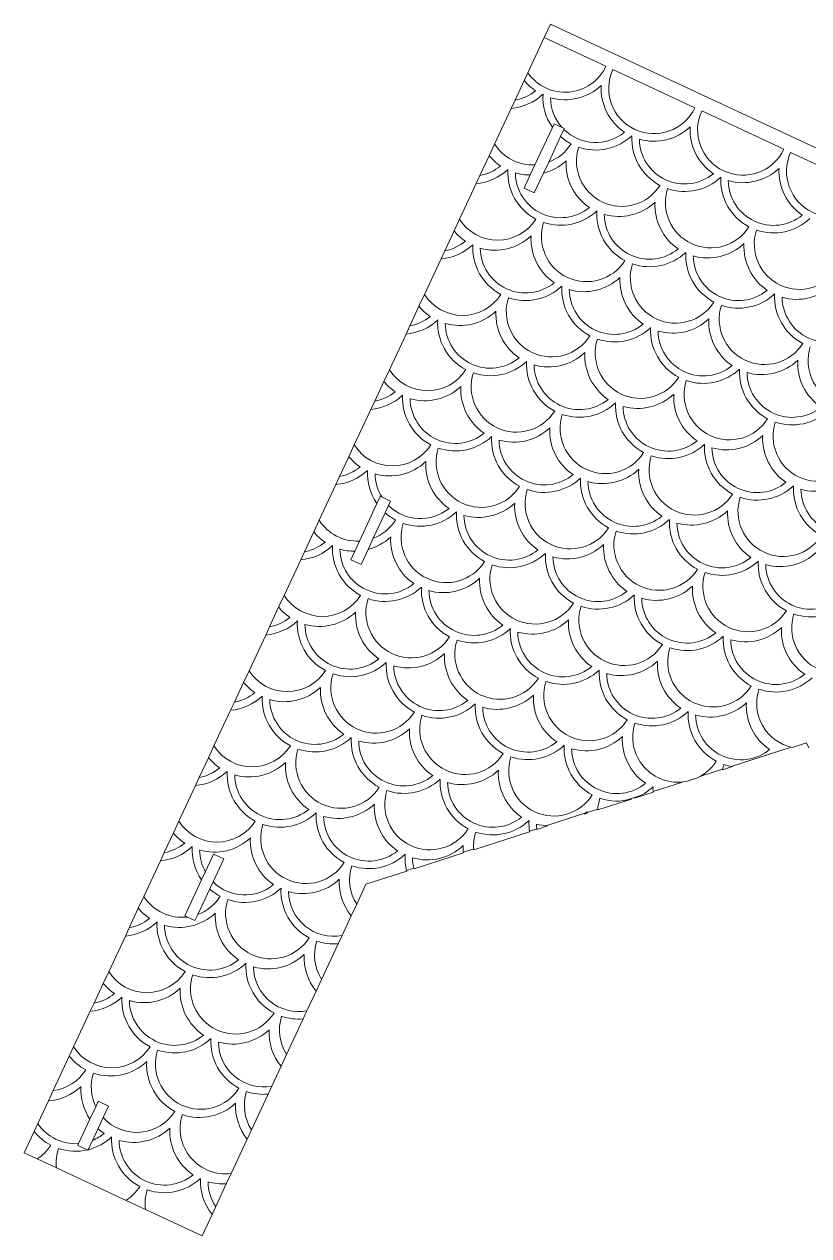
# Model space of a CAD drawing. Header units: millimetres. Extents: x -1822 to 2308, y -1461 to 1756.
# Drawn here: x 155.7 to 363.7, y 1435.2 to 1756.2 of the extents above; entities that cross this region are included whole.
import ezdxf

# ---------------------------------------------------------------- set-up
doc = ezdxf.new("R2010")
doc.units = ezdxf.units.MM

msp = doc.modelspace()

# ---------------------------------------------------------------- linework, layer by layer
at = {"color": 7, "linetype": 'Continuous', "lineweight": 15}
for p, q in [((293.56, 1752.69), (295.21, 1756.22)), ((295.21, 1756.22), (639.61, 1595.63)), ((293.56, 1752.69), (289.21, 1743.36)), ((309.91, 1745.07), (293.56, 1752.69)), ((288.26, 1741.31), (289.21, 1743.36)), ((333.47, 1734.08), (311.72, 1744.22)), ((288.26, 1741.31), (285.82, 1736.08)), ((284.81, 1733.93), (280.41, 1724.48)), ((284.81, 1733.93), (285.82, 1736.08)), ((357.03, 1723.09), (335.28, 1733.23)), ((291.07, 1718.95), (295.71, 1728.89)), ((296.15, 1729.84), (295.71, 1728.89)), ((296.15, 1729.84), (298.3, 1728.84)), ((298.76, 1728.35), (297.88, 1726.45)), ((298.87, 1728.58), (298.3, 1728.84)), ((298.76, 1728.35), (298.87, 1728.58)), ((278.96, 1721.37), (280.41, 1724.48)), ((294.73, 1719.7), (297.88, 1726.45)), ((278.96, 1721.37), (276.52, 1716.14)), ((380.6, 1712.1), (358.85, 1722.24)), ((291.07, 1718.95), (289.82, 1716.27)), ((294.73, 1719.7), (293.35, 1716.74)), ((275.52, 1713.99), (276.52, 1716.14)), ((288.21, 1712.81), (289.82, 1716.27)), ((290.92, 1711.54), (293.35, 1716.74)), ((275.52, 1713.99), (271.11, 1704.54)), ((290.92, 1711.54), (288.21, 1712.81)), ((269.66, 1701.43), (271.11, 1704.54)), ((269.66, 1701.43), (267.22, 1696.2)), ((266.22, 1694.05), (267.22, 1696.2)), ((266.22, 1694.05), (261.81, 1684.6)), ((260.36, 1681.49), (261.81, 1684.6)), ((260.36, 1681.49), (257.92, 1676.26)), ((256.92, 1674.11), (257.92, 1676.26)), ((256.92, 1674.11), (252.51, 1664.66)), ((251.07, 1661.56), (252.51, 1664.66)), ((251.07, 1661.56), (248.63, 1656.33)), ((247.62, 1654.17), (243.22, 1644.72)), ((247.62, 1654.17), (248.63, 1656.33)), ((241.77, 1641.62), (243.22, 1644.72)), ((241.77, 1641.62), (239.33, 1636.39)), ((238.33, 1634.24), (233.92, 1624.78)), ((238.33, 1634.24), (239.33, 1636.39)), ((250.11, 1631.11), (249.22, 1629.2)), ((250.11, 1631.11), (250.47, 1630.94)), ((244.58, 1619.25), (249.22, 1629.2)), ((252.83, 1629.84), (250.47, 1630.94)), ((252.28, 1628.66), (251.39, 1626.75)), ((252.83, 1629.84), (252.28, 1628.66)), ((232.47, 1621.68), (233.92, 1624.78)), ((248.24, 1620), (251.39, 1626.75)), ((232.47, 1621.68), (230.03, 1616.45)), ((244.58, 1619.25), (243.33, 1616.58)), ((248.24, 1620), (246.86, 1617.04)), ((229.03, 1614.3), (230.03, 1616.45)), ((242.28, 1614.33), (243.33, 1616.58)), ((245, 1613.06), (246.86, 1617.04)), ((229.03, 1614.3), (224.62, 1604.85)), ((245, 1613.06), (242.28, 1614.33)), ((223.17, 1601.74), (224.62, 1604.85)), ((223.17, 1601.74), (220.73, 1596.51)), ((219.73, 1594.36), (220.73, 1596.51)), ((219.73, 1594.36), (215.32, 1584.91)), ((213.87, 1581.8), (215.32, 1584.91)), ((213.87, 1581.8), (211.44, 1576.57)), ((210.43, 1574.42), (211.44, 1576.57)), ((210.43, 1574.42), (206.03, 1564.97)), ((204.58, 1561.86), (206.03, 1564.97)), ((358.96, 1564.65), (343.06, 1559.55)), ((359.29, 1564.58), (363.09, 1565.8)), ((363.09, 1565.8), (363.65, 1564.44)), ((204.58, 1561.86), (202.14, 1556.63)), ((340.81, 1558.83), (335.01, 1556.96)), ((340.77, 1558.64), (343.43, 1559.49)), ((201.14, 1554.48), (196.73, 1545.03)), ((201.14, 1554.48), (202.14, 1556.63)), ((330.15, 1555.41), (322.38, 1552.91)), ((331.13, 1555.54), (334.12, 1556.5)), ((307.71, 1548.02), (316.68, 1550.9)), ((319.15, 1551.87), (314.91, 1550.52)), ((317.49, 1551.16), (322.38, 1552.73)), ((307.72, 1548.21), (304.95, 1547.32)), ((195.28, 1541.92), (196.73, 1545.03)), ((304.6, 1547.21), (294, 1543.8)), ((304.26, 1546.92), (304.94, 1547.14)), ((195.28, 1541.92), (192.84, 1536.69)), ((274.87, 1537.48), (289.68, 1542.24)), ((291.59, 1543.03), (289.65, 1542.41)), ((291.61, 1542.86), (294.44, 1543.77)), ((191.84, 1534.54), (192.84, 1536.69)), ((205.9, 1536.3), (203.74, 1531.67)), ((208.62, 1535.04), (205.79, 1528.97)), ((208.62, 1535.04), (205.9, 1536.3)), ((259.04, 1532.4), (272.13, 1536.6)), ((274.86, 1537.66), (272.11, 1536.78)), ((191.84, 1534.54), (187.43, 1525.09)), ((203.74, 1531.67), (202.73, 1529.51)), ((246.31, 1528.32), (257.14, 1531.79)), ((259, 1532.57), (257.09, 1531.96)), ((198.28, 1519.95), (202.73, 1529.51)), ((205.79, 1528.97), (204.9, 1527.06)), ((243.86, 1523.05), (246.31, 1528.32)), ((185.98, 1521.98), (187.43, 1525.09)), ((201.75, 1520.31), (204.9, 1527.06)), ((185.98, 1521.98), (183.54, 1516.75)), ((243.86, 1523.05), (242.41, 1519.95)), ((198.97, 1519.63), (198.28, 1519.95)), ((201, 1518.69), (198.97, 1519.63)), ((201.75, 1520.31), (201, 1518.69)), ((239.97, 1514.72), (242.41, 1519.95)), ((182.54, 1514.6), (183.54, 1516.75)), ((182.54, 1514.6), (178.13, 1505.15)), ((234.56, 1503.11), (238.97, 1512.57)), ((239.97, 1514.72), (238.97, 1512.57)), ((176.68, 1502.04), (178.13, 1505.15)), ((234.56, 1503.11), (233.11, 1500.01)), ((176.68, 1502.04), (174.25, 1496.81)), ((230.67, 1494.78), (233.11, 1500.01)), ((173.24, 1494.66), (174.25, 1496.81)), ((173.24, 1494.66), (168.84, 1485.21)), ((230.67, 1494.78), (229.67, 1492.63)), ((225.26, 1483.18), (229.67, 1492.63)), ((167.69, 1482.76), (168.84, 1485.21)), ((167.69, 1482.76), (163.44, 1473.64)), ((225.26, 1483.18), (223.81, 1480.07)), ((221.37, 1474.84), (223.81, 1480.07)), ((221.37, 1474.84), (220.37, 1472.69)), ((162.17, 1470.92), (159.36, 1464.88)), ((162.17, 1470.92), (163.44, 1473.64)), ((174.69, 1469.37), (175.36, 1470.82)), ((178.08, 1469.55), (175.36, 1470.82)), ((215.96, 1463.24), (220.37, 1472.69)), ((173.15, 1466.07), (174.69, 1469.37)), ((176.65, 1466.47), (178.08, 1469.55)), ((158.39, 1462.82), (159.36, 1464.88)), ((170.13, 1459.59), (173.15, 1466.07)), ((175.3, 1463.57), (176.65, 1466.47)), ((158.39, 1462.82), (155.75, 1457.14)), ((173.84, 1460.45), (175.3, 1463.57)), ((215.96, 1463.24), (214.82, 1460.78)), ((169.91, 1459.12), (170.13, 1459.59)), ((172.47, 1457.93), (169.91, 1459.12)), ((172.63, 1457.85), (172.47, 1457.93)), ((172.63, 1457.85), (172.69, 1457.98)), ((172.69, 1457.98), (173.84, 1460.45)), ((210.57, 1451.67), (214.82, 1460.78)), ((155.75, 1457.14), (159.18, 1455.54)), ((164.3, 1453.15), (159.18, 1455.54)), ((164.3, 1453.15), (182.74, 1444.55)), ((210.57, 1451.67), (209.3, 1448.94)), ((206.48, 1442.91), (209.3, 1448.94)), ((187.87, 1442.16), (182.74, 1444.55)), ((187.87, 1442.16), (202.87, 1435.17)), ((206.48, 1442.91), (205.52, 1440.84)), ((202.87, 1435.17), (205.52, 1440.84))]:
    msp.add_line(p, q, dxfattribs=at)
for centre, radius, start, end in [((299.06, 1750.21), 12, 214.8123, 334.6225), ((322.63, 1739.22), 12, 155.3775, 334.6225), ((299.06, 1750.21), 14, 219.4689, 236.0279), ((283.63, 1747.88), 14, 274.8394, 313.2132), ((283.63, 1747.88), 12, 280.4857, 309.3411), ((307.2, 1736.89), 14, 176.7868, 214.8392), ((299.06, 1750.21), 14, 253.9721, 313.2132), ((322.63, 1739.22), 14, 176.7868, 236.0279), ((307.2, 1736.89), 12, 180.6589, 222.1261), ((346.19, 1728.23), 12, 155.3775, 334.6225), ((307.2, 1736.89), 12, 225.3565, 309.3411), ((322.63, 1739.22), 14, 253.9721, 313.2132), ((346.19, 1728.23), 14, 176.7868, 236.0279), ((290.52, 1730.93), 12, 212.5463, 272.6056), ((290.52, 1730.93), 12, 290.5108, 327.6426), ((307.2, 1736.89), 14, 228.2532, 242.1611), ((307.2, 1736.89), 14, 251.1352, 313.2132), ((330.76, 1725.9), 14, 176.7868, 242.1611), ((330.76, 1725.9), 12, 180.6589, 309.3411), ((289.77, 1730.27), 14, 219.4689, 236.0279), ((314.09, 1719.95), 12, 162.0542, 327.6426), ((369.76, 1717.25), 12, 155.3775, 334.6225), ((274.34, 1727.94), 14, 274.8394, 313.2132), ((274.34, 1727.94), 12, 280.4857, 309.3411), ((297.9, 1716.95), 14, 176.7868, 242.1611), ((289.77, 1730.27), 14, 284.8237, 313.2132), ((313.33, 1719.28), 14, 176.7868, 236.0279), ((346.19, 1728.23), 14, 253.9721, 313.2132), ((369.76, 1717.25), 14, 176.7868, 236.0279), ((297.9, 1716.95), 12, 180.6589, 309.3411), ((289.77, 1730.27), 14, 253.9721, 270.223), ((330.76, 1725.9), 14, 251.1352, 313.2132), ((354.32, 1714.92), 14, 176.7868, 242.1611), ((354.32, 1714.92), 12, 180.6589, 309.3411), ((337.65, 1708.96), 12, 162.0542, 327.6426), ((313.33, 1719.28), 14, 253.9721, 313.2132), ((336.89, 1708.29), 14, 176.7868, 236.0279), ((297.9, 1716.95), 14, 251.1352, 313.2132), ((321.46, 1705.96), 14, 176.7868, 242.1611), ((321.46, 1705.96), 12, 180.6589, 309.3411), ((281.22, 1711), 12, 212.5463, 327.6426), ((304.79, 1700.01), 12, 162.0542, 327.6426), ((361.21, 1697.97), 12, 162.0542, 327.6426), ((354.32, 1714.92), 14, 251.1352, 313.2132), ((265.04, 1708), 12, 280.4857, 309.3411), ((280.47, 1710.33), 14, 219.4689, 236.0279), ((280.47, 1710.33), 14, 253.9721, 313.2132), ((304.03, 1699.34), 14, 176.7868, 236.0279), ((265.04, 1708), 14, 274.8394, 313.2132), ((288.6, 1697.01), 14, 176.7868, 242.1611), ((288.6, 1697.01), 12, 180.6589, 309.3411), ((321.46, 1705.96), 14, 251.1352, 313.2132), ((345.03, 1694.98), 14, 176.7868, 242.1611), ((336.89, 1708.29), 14, 253.9721, 313.2132), ((360.46, 1697.31), 14, 176.7868, 236.0279), ((328.35, 1689.02), 12, 162.0542, 327.6426), ((345.03, 1694.98), 12, 180.6589, 309.3411), ((304.03, 1699.34), 14, 253.9721, 313.2132), ((327.6, 1688.36), 14, 176.7868, 236.0279), ((288.6, 1697.01), 14, 251.1352, 313.2132), ((312.17, 1686.03), 14, 176.7868, 242.1611), ((312.17, 1686.03), 12, 180.6589, 309.3411), ((360.46, 1697.31), 14, 253.9721, 313.2132), ((271.93, 1691.06), 12, 212.5463, 327.6426), ((295.49, 1680.07), 12, 162.0542, 327.6426), ((345.03, 1694.98), 14, 251.1352, 313.2132), ((368.59, 1683.99), 14, 176.7868, 242.1611), ((368.59, 1683.99), 12, 180.6589, 309.3411), ((271.17, 1690.39), 14, 219.4689, 236.0279), ((271.17, 1690.39), 14, 253.9721, 313.2132), ((294.73, 1679.41), 14, 176.7868, 236.0279), ((351.92, 1678.03), 12, 162.0542, 327.6426), ((255.74, 1688.06), 14, 274.8394, 313.2132), ((255.74, 1688.06), 12, 280.4857, 309.3411), ((279.3, 1677.08), 14, 176.7868, 242.1611), ((279.3, 1677.08), 12, 180.6589, 309.3411), ((327.6, 1688.36), 14, 253.9721, 313.2132), ((351.16, 1677.37), 14, 176.7868, 236.0279), ((319.06, 1669.08), 12, 162.0542, 327.6426), ((312.17, 1686.03), 14, 251.1352, 313.2132), ((335.73, 1675.04), 14, 176.7868, 242.1611), ((335.73, 1675.04), 12, 180.6589, 309.3411), ((375.48, 1667.04), 12, 162.0542, 327.6426), ((279.3, 1677.08), 14, 251.1352, 313.2132), ((302.87, 1666.09), 14, 176.7868, 242.1611), ((294.73, 1679.41), 14, 253.9721, 313.2132), ((318.3, 1668.42), 14, 176.7868, 236.0279), ((351.16, 1677.37), 14, 253.9721, 313.2132), ((374.72, 1666.38), 14, 176.7868, 236.0279), ((262.63, 1671.12), 12, 212.5463, 327.6426), ((286.19, 1660.13), 12, 162.0542, 327.6426), ((302.87, 1666.09), 12, 180.6589, 309.3411), ((335.73, 1675.04), 14, 251.1352, 313.2132), ((359.29, 1664.05), 14, 176.7868, 242.1611), ((359.29, 1664.05), 12, 180.6589, 309.3411), ((261.87, 1670.45), 14, 219.4689, 236.0279), ((261.87, 1670.45), 14, 253.9721, 313.2132), ((285.44, 1659.47), 14, 176.7868, 236.0279), ((342.62, 1658.09), 12, 162.0542, 327.6426), ((246.44, 1668.12), 14, 274.8394, 313.2132), ((246.44, 1668.12), 12, 280.4857, 309.3411), ((270.01, 1657.14), 14, 176.7868, 242.1611), ((270.01, 1657.14), 12, 180.6589, 309.3411), ((318.3, 1668.42), 14, 253.9721, 313.2132), ((341.86, 1657.43), 14, 176.7868, 236.0279), ((302.87, 1666.09), 14, 251.1352, 313.2132), ((326.43, 1655.1), 14, 176.7868, 242.1611), ((326.43, 1655.1), 12, 180.6589, 309.3411), ((359.29, 1664.05), 14, 251.1352, 313.2132), ((309.76, 1649.14), 12, 162.0542, 327.6426), ((366.18, 1647.1), 12, 162.0542, 327.6426), ((285.44, 1659.47), 14, 253.9721, 313.2132), ((309, 1648.48), 14, 176.7868, 236.0279), ((341.86, 1657.43), 14, 253.9721, 313.2132), ((365.43, 1646.44), 14, 176.7868, 236.0279), ((253.33, 1651.18), 12, 212.5463, 327.6426), ((276.9, 1640.19), 12, 162.0542, 327.6426), ((270.01, 1657.14), 14, 251.1352, 313.2132), ((293.57, 1646.15), 14, 176.7868, 242.1611), ((293.57, 1646.15), 12, 180.6589, 309.3411), ((326.43, 1655.1), 14, 251.1352, 313.2132), ((350, 1644.11), 14, 176.7868, 242.1611), ((350, 1644.11), 12, 180.6589, 309.3411), ((252.58, 1650.52), 14, 219.4689, 236.0279), ((333.32, 1638.15), 12, 162.0542, 327.6426), ((237.14, 1648.19), 14, 274.8394, 313.2132), ((237.14, 1648.19), 12, 280.4857, 309.3411), ((260.71, 1637.2), 14, 176.7868, 214.8392), ((252.58, 1650.52), 14, 253.9721, 313.2132), ((276.14, 1639.53), 14, 176.7868, 236.0279), ((309, 1648.48), 14, 253.9721, 313.2132), ((332.56, 1637.49), 14, 176.7868, 236.0279), ((260.71, 1637.2), 12, 180.6589, 211.4259), ((293.57, 1646.15), 14, 251.1352, 313.2132), ((317.13, 1635.16), 14, 176.7868, 242.1611), ((317.13, 1635.16), 12, 180.6589, 309.3411), ((365.43, 1646.44), 14, 253.9721, 313.2132), ((300.46, 1629.2), 12, 162.0542, 327.6426), ((350, 1644.11), 14, 251.1352, 313.2132), ((373.56, 1633.12), 14, 176.7868, 242.1611), ((373.56, 1633.12), 12, 180.6589, 309.3411), ((260.71, 1637.2), 12, 225.3565, 309.3411), ((276.14, 1639.53), 14, 253.9721, 313.2132), ((299.7, 1628.54), 14, 176.7868, 236.0279), ((356.89, 1627.17), 12, 162.0542, 327.6426), ((244.03, 1631.24), 12, 212.5463, 272.6056), ((244.03, 1631.24), 12, 290.5108, 327.6426), ((260.71, 1637.2), 14, 228.2532, 242.1611), ((260.71, 1637.2), 14, 251.1352, 313.2132), ((284.27, 1626.21), 14, 176.7868, 242.1611), ((284.27, 1626.21), 12, 180.6589, 309.3411), ((317.13, 1635.16), 14, 251.1352, 313.2132), ((340.7, 1624.17), 14, 176.7868, 242.1611), ((332.56, 1637.49), 14, 253.9721, 313.2132), ((356.13, 1626.5), 14, 176.7868, 236.0279), ((243.28, 1630.58), 14, 219.4689, 236.0279), ((267.6, 1620.25), 12, 162.0542, 327.6426), ((324.02, 1618.22), 12, 162.0542, 327.6426), ((340.7, 1624.17), 12, 180.6589, 309.3411), ((227.85, 1628.25), 12, 280.4857, 309.3411), ((243.28, 1630.58), 14, 284.8237, 313.2132), ((266.84, 1619.59), 14, 176.7868, 236.0279), ((299.7, 1628.54), 14, 253.9721, 313.2132), ((323.27, 1617.55), 14, 176.7868, 236.0279), ((227.85, 1628.25), 14, 274.8394, 313.2132), ((251.41, 1617.26), 14, 176.7868, 242.1611), ((251.41, 1617.26), 12, 180.6589, 309.3411), ((243.28, 1630.58), 14, 253.9721, 270.223), ((284.27, 1626.21), 14, 251.1352, 313.2132), ((307.84, 1615.22), 14, 176.7868, 242.1611), ((307.84, 1615.22), 12, 180.6589, 309.3411), ((356.13, 1626.5), 14, 253.9721, 313.2132), ((291.16, 1609.26), 12, 162.0542, 327.6426), ((340.7, 1624.17), 14, 251.1352, 313.2132), ((364.26, 1613.18), 14, 176.7868, 242.1611), ((364.26, 1613.18), 12, 180.6589, 309.3411), ((266.84, 1619.59), 14, 253.9721, 313.2132), ((290.41, 1608.6), 14, 176.7868, 236.0279), ((347.59, 1607.23), 12, 162.0542, 327.6426), ((251.41, 1617.26), 14, 251.1352, 313.2132), ((274.98, 1606.27), 14, 176.7868, 242.1611), ((274.98, 1606.27), 12, 180.6589, 309.3411), ((323.27, 1617.55), 14, 253.9721, 313.2132), ((346.83, 1606.56), 14, 176.7868, 236.0279), ((234.74, 1611.3), 12, 212.5463, 327.6426), ((258.3, 1600.31), 12, 162.0542, 327.6426), ((307.84, 1615.22), 14, 251.1352, 313.2132), ((331.4, 1604.23), 14, 176.7868, 242.1611), ((331.4, 1604.23), 12, 180.6589, 309.3411), ((364.26, 1613.18), 14, 251.1352, 313.2132), ((218.55, 1608.31), 12, 280.4857, 309.3411), ((233.98, 1610.64), 14, 219.4689, 236.0279), ((233.98, 1610.64), 14, 253.9721, 313.2132), ((257.54, 1599.65), 14, 176.7868, 236.0279), ((314.73, 1598.28), 12, 162.0542, 327.6426), ((371.15, 1596.24), 12, 162.0542, 327.6426), ((218.55, 1608.31), 14, 274.8394, 313.2132), ((242.11, 1597.32), 14, 176.7868, 242.1611), ((242.11, 1597.32), 12, 180.6589, 309.3411), ((274.98, 1606.27), 14, 251.1352, 313.2132), ((298.54, 1595.28), 14, 176.7868, 242.1611), ((290.41, 1608.6), 14, 253.9721, 313.2132), ((313.97, 1597.61), 14, 176.7868, 236.0279), ((346.83, 1606.56), 14, 253.9721, 313.2132), ((370.4, 1595.58), 14, 176.7868, 236.0279), ((281.86, 1589.33), 12, 162.0542, 327.6426), ((298.54, 1595.28), 12, 180.6589, 309.3411), ((331.4, 1604.23), 14, 251.1352, 313.2132), ((354.96, 1593.25), 14, 176.7868, 242.1611), ((354.96, 1593.25), 12, 180.6589, 309.3411), ((257.54, 1599.65), 14, 253.9721, 313.2132), ((281.11, 1588.66), 14, 176.7868, 236.0279), ((338.29, 1587.29), 12, 162.0542, 327.6426), ((242.11, 1597.32), 14, 251.1352, 313.2132), ((265.68, 1586.33), 14, 176.7868, 242.1611), ((265.68, 1586.33), 12, 180.6589, 309.3411), ((313.97, 1597.61), 14, 253.9721, 313.2132), ((337.53, 1586.62), 14, 176.7868, 236.0279), ((225.44, 1591.36), 12, 212.5463, 327.6426), ((249, 1580.37), 12, 162.0542, 327.6426), ((298.54, 1595.28), 14, 251.1352, 313.2132), ((322.1, 1584.29), 14, 176.7868, 242.1611), ((322.1, 1584.29), 12, 180.6589, 309.3411), ((354.96, 1593.25), 14, 251.1352, 313.2132), ((224.68, 1590.7), 14, 219.4689, 236.0279), ((224.68, 1590.7), 14, 253.9721, 313.2132), ((248.25, 1579.71), 14, 176.7868, 236.0279), ((305.43, 1578.34), 12, 162.0542, 327.6426), ((361.85, 1576.3), 12, 162.0542, 257.6438), ((209.25, 1588.37), 14, 274.8394, 313.2132), ((209.25, 1588.37), 12, 280.4857, 309.3411), ((232.82, 1577.38), 14, 176.7868, 242.1611), ((232.82, 1577.38), 12, 180.6589, 309.3411), ((281.11, 1588.66), 14, 253.9721, 313.2132), ((304.67, 1577.67), 14, 176.7868, 236.0279), ((337.53, 1586.62), 14, 253.9721, 313.2132), ((361.1, 1575.64), 14, 176.7868, 236.0279), ((265.68, 1586.33), 14, 251.1352, 313.2132), ((289.24, 1575.34), 14, 176.7868, 242.1611), ((289.24, 1575.34), 12, 180.6589, 309.3411), ((322.1, 1584.29), 14, 251.1352, 313.2132), ((345.67, 1573.31), 14, 176.7868, 242.1611), ((272.57, 1569.39), 12, 162.0542, 327.6426), ((328.99, 1567.35), 12, 162.0542, 280.2761), ((345.67, 1573.31), 12, 180.6589, 309.3411), ((232.82, 1577.38), 14, 251.1352, 313.2132), ((256.38, 1566.39), 14, 176.7868, 242.1611), ((248.25, 1579.71), 14, 253.9721, 313.2132), ((271.81, 1568.72), 14, 176.7868, 236.0279), ((304.67, 1577.67), 14, 253.9721, 313.2132), ((328.24, 1566.69), 14, 176.7868, 236.0279), ((216.14, 1571.42), 12, 212.5463, 327.6426), ((239.71, 1560.44), 12, 162.0542, 327.6426), ((256.38, 1566.39), 12, 180.6589, 309.3411), ((289.24, 1575.34), 14, 251.1352, 313.2132), ((312.81, 1564.36), 14, 176.7868, 242.1611), ((312.81, 1564.36), 12, 180.6589, 309.3411), ((215.38, 1570.76), 14, 219.4689, 236.0279), ((215.38, 1570.76), 14, 253.9721, 313.2132), ((238.95, 1559.77), 14, 176.7868, 236.0279), ((296.13, 1558.4), 12, 162.0542, 327.6426), ((328.99, 1567.35), 12, 295.3137, 327.6426), ((199.95, 1568.43), 14, 274.8394, 313.2132), ((199.95, 1568.43), 12, 280.4857, 309.3411), ((223.52, 1557.44), 14, 176.7868, 242.1611), ((223.52, 1557.44), 12, 180.6589, 309.3411), ((271.81, 1568.72), 14, 253.9721, 313.2132), ((295.37, 1557.74), 14, 176.7868, 236.0279), ((352.56, 1556.36), 12, 162.0542, 169.0717), ((345.67, 1573.31), 14, 251.1352, 260.7869), ((256.38, 1566.39), 14, 251.1352, 313.2132), ((279.94, 1555.41), 14, 176.7868, 242.1611), ((279.94, 1555.41), 12, 180.6589, 309.3411), ((312.81, 1564.36), 14, 289.5299, 313.2132), ((336.37, 1553.37), 14, 176.7868, 182.5968), ((263.27, 1549.45), 12, 162.0542, 327.6426), ((319.7, 1547.41), 12, 162.0542, 177.07), ((312.81, 1564.36), 14, 251.1352, 286.0599), ((238.95, 1559.77), 14, 253.9721, 313.2132), ((262.51, 1548.78), 14, 176.7868, 236.0279), ((295.37, 1557.74), 14, 309.3984, 313.2132), ((318.94, 1546.75), 14, 176.7868, 178.4081), ((206.84, 1551.49), 12, 212.5463, 327.6426), ((223.52, 1557.44), 14, 251.1352, 313.2132), ((247.08, 1546.45), 14, 176.7868, 242.1611), ((247.08, 1546.45), 12, 180.6589, 309.3411), ((279.94, 1555.41), 14, 251.1352, 313.2132), ((303.51, 1544.42), 14, 176.7868, 188.9617), ((206.09, 1550.82), 14, 219.4689, 236.0279), ((230.41, 1540.5), 12, 162.0542, 327.6426), ((286.83, 1538.46), 12, 162.0542, 184.6636), ((303.51, 1544.42), 12, 180.6589, 187.4746), ((295.37, 1557.74), 14, 253.9721, 266.1914), ((190.66, 1548.49), 14, 274.8394, 313.2132), ((190.66, 1548.49), 12, 280.4857, 309.3411), ((214.22, 1537.5), 14, 176.7868, 214.8392), ((206.09, 1550.82), 14, 253.9721, 313.2132), ((229.65, 1539.83), 14, 176.7868, 236.0279), ((262.51, 1548.78), 14, 253.9721, 313.2132), ((286.08, 1537.8), 14, 176.7868, 184.8893), ((214.22, 1537.5), 12, 180.6589, 209.1145), ((247.08, 1546.45), 14, 251.1352, 313.2132), ((270.65, 1535.47), 14, 176.7868, 195.218), ((270.65, 1535.47), 12, 180.6589, 194.7881), ((253.97, 1529.51), 12, 162.0542, 212.5463), ((214.22, 1537.5), 12, 225.3565, 309.3411), ((229.65, 1539.83), 14, 253.9721, 313.2132), ((253.22, 1528.85), 14, 176.7868, 219.4689), ((197.55, 1531.55), 12, 212.5463, 276.8098), ((197.55, 1531.55), 12, 290.5108, 327.6426), ((214.22, 1537.5), 14, 228.2532, 242.1611), ((214.22, 1537.5), 14, 251.1352, 313.2132), ((237.78, 1526.52), 14, 176.7868, 242.1611), ((237.78, 1526.52), 12, 180.6589, 280.4857), ((196.79, 1530.88), 14, 219.4689, 236.0279), ((221.11, 1520.56), 12, 162.0542, 327.6426), ((181.36, 1528.55), 12, 280.4857, 309.3411), ((196.79, 1530.88), 14, 253.9721, 313.2132), ((220.35, 1519.89), 14, 176.7868, 236.0279), ((181.36, 1528.55), 14, 274.8394, 313.2132), ((204.92, 1517.57), 14, 176.7868, 242.1611), ((204.92, 1517.57), 12, 180.6589, 309.3411), ((244.67, 1509.57), 12, 162.0542, 212.5463), ((237.78, 1526.52), 14, 251.1352, 274.8394), ((220.35, 1519.89), 14, 253.9721, 313.2132), ((243.92, 1508.91), 14, 176.7868, 219.4689), ((204.92, 1517.57), 14, 251.1352, 313.2132), ((228.49, 1506.58), 14, 176.7868, 242.1611), ((228.49, 1506.58), 12, 180.6589, 280.4857), ((188.25, 1511.61), 12, 212.5463, 327.6426), ((211.81, 1500.62), 12, 162.0542, 327.6426), ((187.49, 1510.94), 14, 219.4689, 236.0279), ((187.49, 1510.94), 14, 253.9721, 313.2132), ((211.06, 1499.96), 14, 176.7868, 236.0279), ((172.06, 1508.61), 14, 274.8394, 313.2132), ((172.06, 1508.61), 12, 280.4857, 309.3411), ((195.63, 1497.63), 14, 176.7868, 242.1611), ((195.63, 1497.63), 12, 180.6589, 309.3411), ((235.38, 1489.63), 12, 162.0542, 212.5463), ((228.49, 1506.58), 14, 251.1352, 274.8394), ((211.06, 1499.96), 14, 253.9721, 313.2132), ((234.62, 1488.97), 14, 176.7868, 219.4689), ((195.63, 1497.63), 14, 251.1352, 313.2132), ((219.19, 1486.64), 14, 176.7868, 242.1611), ((219.19, 1486.64), 12, 180.6589, 280.4857), ((178.95, 1491.67), 12, 212.5463, 327.6426), ((202.52, 1480.68), 12, 162.0542, 327.6426), ((178.62, 1491.51), 14, 218.6721, 242.1611), ((178.62, 1491.51), 14, 251.1352, 313.2132), ((202.18, 1480.52), 14, 176.7868, 242.1611), ((161.95, 1485.55), 12, 277.149, 327.6426), ((185.51, 1474.56), 12, 162.0542, 205.6139), ((161.19, 1484.88), 14, 274.0166, 313.2132), ((184.75, 1473.9), 14, 176.7868, 214.0068), ((226.08, 1469.69), 12, 162.0542, 212.5463), ((219.19, 1486.64), 14, 251.1352, 274.8394), ((185.51, 1474.56), 12, 222.3846, 327.6426), ((209.07, 1463.57), 12, 162.0542, 277.149), ((202.18, 1480.52), 14, 251.1352, 313.2132), ((225.75, 1469.53), 14, 176.7868, 218.6721), ((169.32, 1471.57), 12, 213.8402, 273.8536), ((169.32, 1471.57), 14, 218.6721, 242.1611), ((169.32, 1471.57), 14, 283.8968, 313.2132), ((169.32, 1471.57), 12, 292.1026, 309.3411), ((184.75, 1473.9), 14, 227.5033, 236.0279), ((192.89, 1460.58), 14, 176.7868, 242.1611), ((184.75, 1473.9), 14, 253.9721, 313.2132), ((208.32, 1462.91), 14, 176.7868, 236.0279), ((152.65, 1465.61), 12, 302.9647, 327.6426), ((176.21, 1454.62), 12, 162.0542, 187.0353), ((169.32, 1471.57), 14, 251.1352, 283.0046), ((192.89, 1460.58), 12, 180.6589, 309.3411), ((176.21, 1454.62), 12, 302.9647, 327.6426), ((192.89, 1460.58), 14, 251.1352, 313.2132), ((216.45, 1449.59), 14, 176.7868, 218.6721), ((208.32, 1462.91), 14, 253.9721, 274.0166), ((216.45, 1449.59), 12, 180.6589, 213.8402), ((199.78, 1443.63), 12, 162.0542, 187.0353)]:
    msp.add_arc(centre, radius, start, end, dxfattribs=at)

doc.saveas('drawing.dxf')
